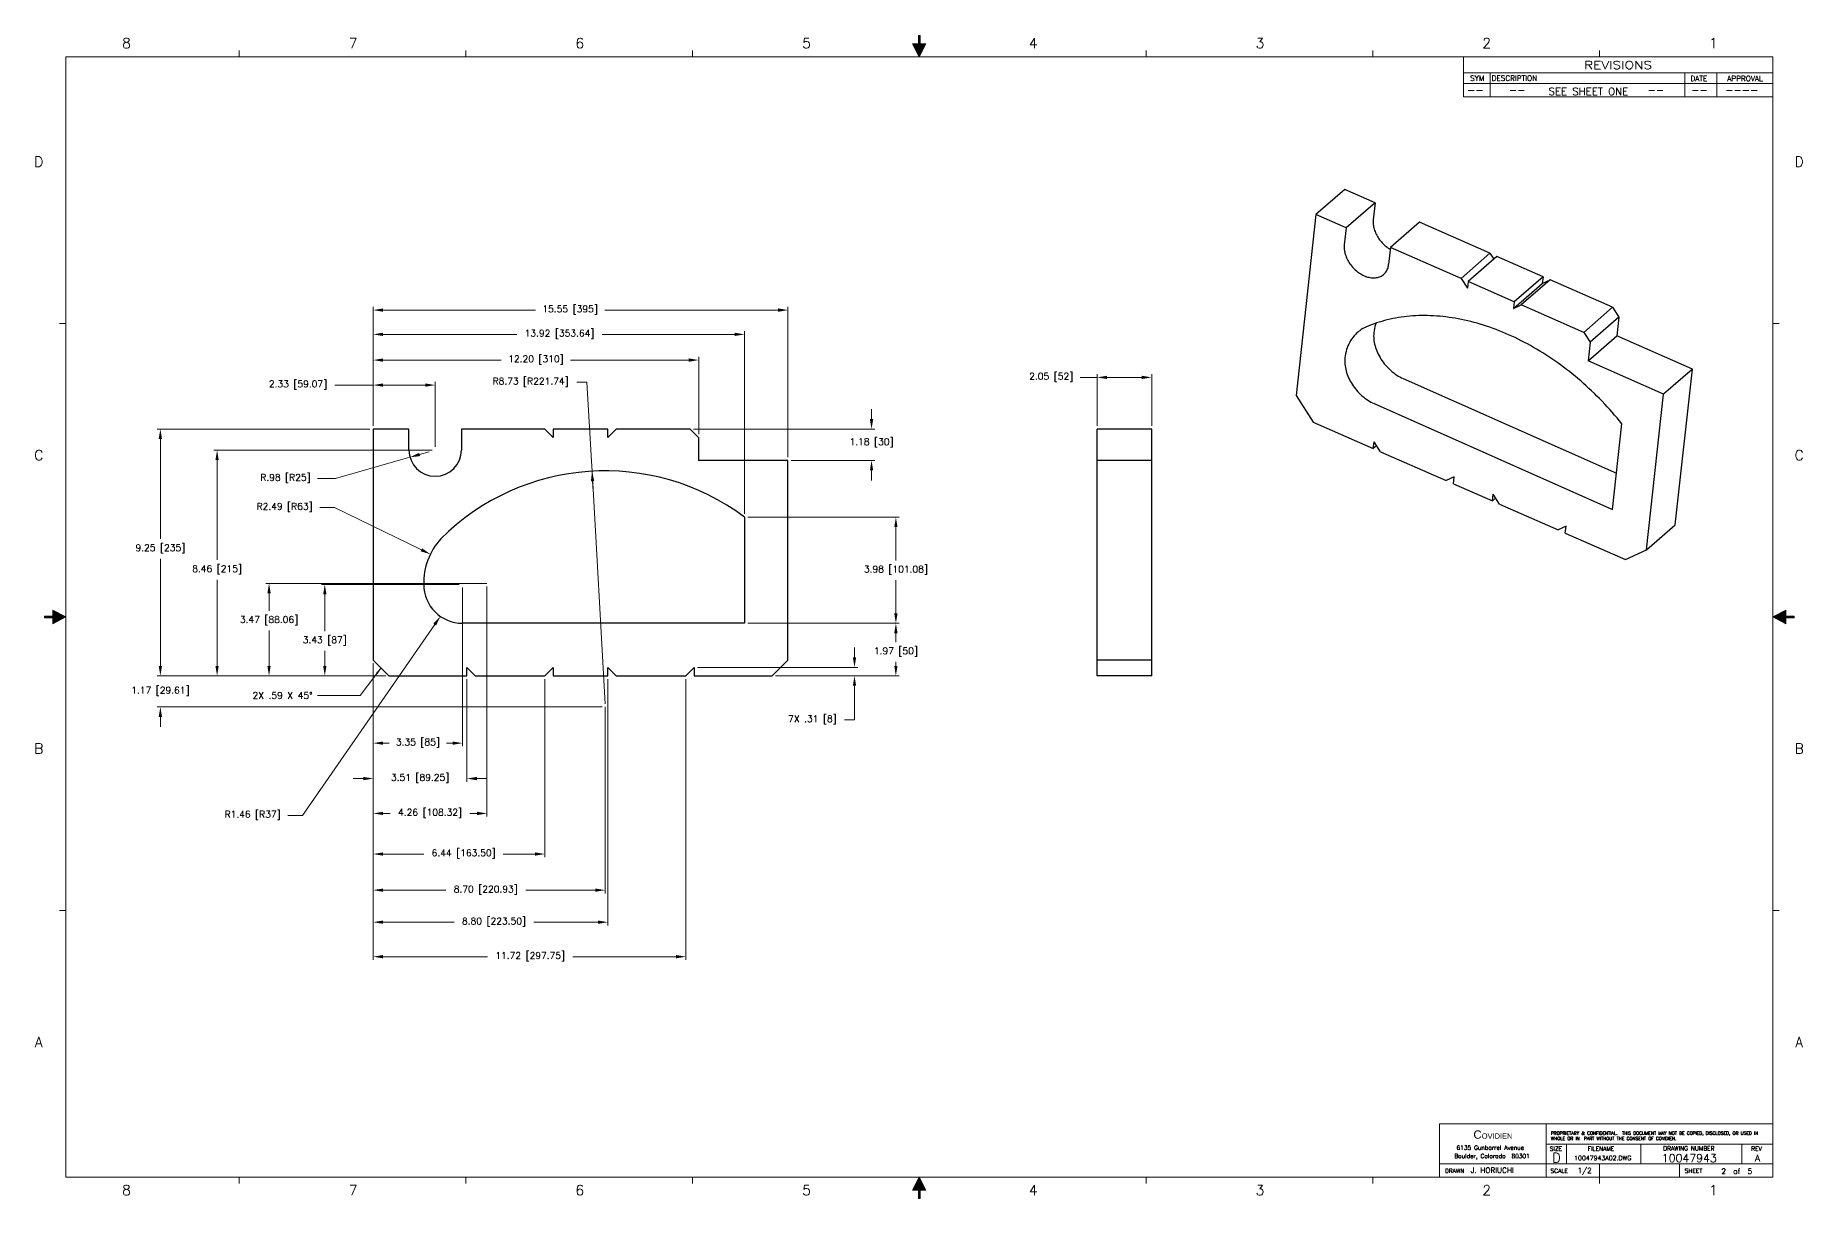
# Model space of a CAD drawing. Header units: inches. Extents: x -0.1 to 33.1, y 0.1 to 21.9.
import ezdxf
from ezdxf.enums import TextEntityAlignment as Align

# ---------------------------------------------------------------- set-up
doc = ezdxf.new("R2010")
doc.units = ezdxf.units.IN
doc.header["$LTSCALE"] = 1.87
doc.header["$MEASUREMENT"] = 0
doc.header["$PDMODE"] = 3
doc.header["$PDSIZE"] = 0.3125
doc.layers.get('0').update_dxf_attribs({"linetype": 'CONTINUOUS'})
doc.layers.get('Defpoints').update_dxf_attribs({"linetype": 'CONTINUOUS'})
for name, color, linetype in [('DIM', 7, 'CONTINUOUS'), ('DRAW', 4, 'CONTINUOUS'), ('OBJECT', 5, 'CONTINUOUS')]:
    doc.layers.add(name, color=color, linetype=linetype)
doc.styles.add('ROMANS', font='ROMANS.shx')
doc.styles.add('SIMPLEX', font='SIMPLEX')
doc.styles.get("Standard").update_dxf_attribs({"font": 'txt', "width": 0.8})
doc.styles.add('TB', font='SAS_____.PFB')
doc.dimstyles.get("Standard").update_dxf_attribs({"dimtxt": 0.15625, "dimasz": 0.1875, "dimexe": 0.18, "dimexo": 0.0625, "dimgap": 0.09, "dimtad": 0, "dimtih": 1, "dimtoh": 1, "dimzin": 4, "dimdsep": 46, "dimtxsty": 'Standard', "dimcen": 0.09, "dimadec": 0, "dimazin": 0, "dimtp": 0.01, "dimtm": 0.01, "dimtfac": 1, "dimtofl": 0, "dimtmove": 0, "dimatfit": 3, "dimfxl": 0, "dimtolj": 1, "dimtzin": 4, "dimarcsym": 0})

# ---------------------------------------------------------------- blocks, each defined once
blk = doc.blocks.new('PG-2')
at = {"layer": 'DIM', "style": 'ROMANS'}
for s, p in [('--', (-5.732, -0.691)), ('--', (-4.949, -0.69)), ('--', (-2.347, -0.69)), ('--', (-1.531, -0.69)), ('----', (-0.895, -0.689))]:
    blk.add_text(s, height=0.14, dxfattribs=at).set_placement(p)
blk.add_text('SEE SHEET ONE', height=0.14, dxfattribs=at).set_placement((-3.457, -0.72), align=Align.CENTER)
blk = doc.blocks.new('ANSI_D2')
at = {"layer": 'DIM', "lineweight": 0}
for p, q in [((26.7, 21.2), (32.5, 21.2)), ((26.7, 21.2), (32.5, 21.2)), ((26.7, 21), (32.5, 21)), ((26.7, 21), (32.5, 21)), ((27.2, 21.2), (27.2, 20.75)), ((27.2, 21.2), (27.2, 20.75)), ((30.85, 21.2), (30.85, 20.75)), ((30.85, 21.2), (30.85, 20.75)), ((31.45, 21.2), (31.45, 20.75)), ((31.45, 21.2), (31.45, 20.75))]:
    blk.add_line(p, q, dxfattribs=at)
at = {"layer": 'DRAW', "color": 5, "lineweight": 0}
for p, q in [((30.024, 1.12), (30.024, 0.75)), ((31.917, 1.12), (31.917, 0.75))]:
    blk.add_line(p, q, dxfattribs=at)
at = {"layer": 'OBJECT', "color": 5, "lineweight": 0}
for p, q in [((16.484, 21.902), (16.484, 21.741)), ((16.484, 21.902), (16.516, 21.902)), ((16.516, 21.902), (16.516, 21.741)), ((3.75, 21.5), (3.75, 21.62)), ((3.75, 21.5), (3.75, 21.62)), ((8, 21.5), (8, 21.62)), ((8, 21.5), (8, 21.62)), ((8, 21.5), (8, 21.62)), ((8, 21.5), (8, 21.62)), ((12.25, 21.5), (12.25, 21.62)), ((12.25, 21.5), (12.25, 21.62)), ((16.5, 21.5), (16.375, 21.741)), ((16.375, 21.741), (16.484, 21.741)), ((16.5, 21.806), (16.5, 21.5)), ((16.5, 21.5), (16.5, 21.806)), ((16.5, 21.5), (16.625, 21.741)), ((16.5, 21.62), (16.5, 21.5)), ((16.5, 21.62), (16.5, 21.5)), ((16.516, 21.741), (16.625, 21.741)), ((20.75, 21.5), (20.75, 21.62)), ((20.75, 21.5), (20.75, 21.62)), ((25, 21.5), (25, 21.62)), ((25, 21.5), (25, 21.62)), ((29.25, 21.5), (29.25, 21.62)), ((29.25, 21.5), (29.25, 21.62)), ((32.5, 21.5), (0.5, 21.5)), ((32.5, 21.5), (0.5, 21.5)), ((0.5, 21.5), (0.5, 0.5)), ((0.5, 21.5), (0.5, 0.5)), ((26.7, 21.5), (26.7, 20.75)), ((26.7, 21.5), (26.7, 20.75)), ((32.5, 0.5), (32.5, 21.5)), ((32.5, 0.5), (32.5, 21.5)), ((26.7, 20.75), (32.5, 20.75)), ((26.7, 20.75), (32.5, 20.75)), ((0.38, 16.5), (0.5, 16.5)), ((0.38, 16.5), (0.5, 16.5)), ((32.5, 16.5), (32.62, 16.5)), ((32.5, 16.5), (32.62, 16.5)), ((0.098, 11.016), (0.259, 11.016)), ((0.098, 11.016), (0.098, 10.984)), ((0.098, 10.984), (0.259, 10.984)), ((0.194, 11), (0.5, 11)), ((0.5, 11), (0.194, 11)), ((0.5, 11), (0.259, 11.125)), ((0.259, 11.125), (0.259, 11.016)), ((0.5, 11), (0.259, 10.875)), ((0.259, 10.984), (0.259, 10.875)), ((0.38, 11), (0.5, 11)), ((32.5, 11), (32.741, 11.125)), ((32.62, 11), (32.5, 11)), ((32.806, 11), (32.5, 11)), ((32.5, 11), (32.806, 11)), ((32.5, 11), (32.741, 10.875)), ((32.741, 11.125), (32.741, 11.016)), ((32.902, 11.016), (32.741, 11.016)), ((32.902, 10.984), (32.741, 10.984)), ((32.741, 10.984), (32.741, 10.875)), ((32.902, 11.016), (32.902, 10.984)), ((0.38, 5.5), (0.5, 5.5)), ((0.38, 5.5), (0.5, 5.5)), ((32.5, 5.5), (32.62, 5.5)), ((32.5, 5.5), (32.62, 5.5)), ((26.25, 1.5), (32.5, 1.5)), ((26.25, 1.5), (26.25, 0.5)), ((28.25, 1.5), (28.25, 0.5)), ((28.25, 1.12), (32.5, 1.12)), ((28.63, 1.12), (28.63, 0.75)), ((26.25, 0.75), (32.5, 0.75)), ((29.25, 0.75), (29.25, 0.5)), ((30.75, 0.75), (30.75, 0.5)), ((0.5, 0.5), (32.5, 0.5)), ((0.5, 0.5), (32.5, 0.5)), ((3.75, 0.38), (3.75, 0.5)), ((3.75, 0.38), (3.75, 0.5)), ((8, 0.38), (8, 0.5)), ((8, 0.38), (8, 0.5)), ((8, 0.38), (8, 0.5)), ((8, 0.38), (8, 0.5)), ((12.25, 0.38), (12.25, 0.5)), ((12.25, 0.38), (12.25, 0.5)), ((16.5, 0.5), (16.375, 0.259)), ((16.5, 0.38), (16.5, 0.5)), ((16.5, 0.194), (16.5, 0.5)), ((16.5, 0.5), (16.5, 0.194)), ((16.5, 0.5), (16.625, 0.259)), ((20.75, 0.38), (20.75, 0.5)), ((20.75, 0.38), (20.75, 0.5)), ((25, 0.38), (25, 0.5)), ((25, 0.38), (25, 0.5)), ((29.25, 0.38), (29.25, 0.5)), ((29.25, 0.38), (29.25, 0.5)), ((16.375, 0.259), (16.484, 0.259)), ((16.484, 0.098), (16.484, 0.259)), ((16.484, 0.098), (16.516, 0.098)), ((16.516, 0.098), (16.516, 0.259)), ((16.516, 0.259), (16.625, 0.259))]:
    blk.add_line(p, q, dxfattribs=at)
for points in [[(16.484, 21.902), (16.516, 21.902), (16.516, 21.741)], [(16.484, 21.902), (16.484, 21.741), (16.516, 21.741)], [(16.375, 21.741), (16.5, 21.5), (16.484, 21.741)], [(16.625, 21.741), (16.5, 21.5), (16.484, 21.741)], [(0.098, 11.016), (0.098, 10.984), (0.259, 10.984)], [(0.098, 11.016), (0.259, 11.016), (0.259, 10.984)], [(0.259, 11.125), (0.5, 11), (0.259, 11.016)], [(0.259, 10.875), (0.5, 11), (0.259, 11.016)], [(32.741, 11.125), (32.5, 11), (32.741, 11.016)], [(32.741, 10.875), (32.5, 11), (32.741, 11.016)], [(32.902, 11.016), (32.902, 10.984), (32.741, 10.984)], [(32.902, 11.016), (32.741, 11.016), (32.741, 10.984)], [(16.375, 0.259), (16.5, 0.5), (16.484, 0.259)], [(16.625, 0.259), (16.5, 0.5), (16.484, 0.259)], [(16.484, 0.098), (16.516, 0.098), (16.516, 0.259)], [(16.484, 0.098), (16.484, 0.259), (16.516, 0.259)]]:
    blk.add_solid(points, dxfattribs=at)
at = {"layer": 'OBJECT', "lineweight": 0}
blk.add_blockref('PG-2', (32.5, 21.5), dxfattribs=at)
at = {"layer": 'DIM', "lineweight": 0, "style": 'SIMPLEX', "width": 1.25}
blk.add_text('REVISIONS', height=0.15, dxfattribs=at).set_placement((29.6, 21.271), align=Align.CENTER)
blk.add_text('REVISIONS', height=0.15, dxfattribs=at).set_placement((29.6, 21.271), align=Align.CENTER)
at = {"layer": 'DIM', "lineweight": 0, "style": 'ROMANS'}
for s, height, p in [('SYM  DESCRIPTION ', 0.1, (26.826, 21.049)), ('DATE', 0.1, (30.956, 21.043)), ('APPROVAL', 0.1, (31.646, 21.043)), ('6135 Gunbarrel Avenue', 0.08, (26.571, 1.015)), ('Boulder, Colorado  80301', 0.08, (26.531, 0.856))]:
    blk.add_text(s, height=height, dxfattribs=at).set_placement(p)
at = {"layer": 'DIM', "color": 7, "lineweight": 0, "style": 'SIMPLEX'}
for s, p in [('SIZE', (28.319, 0.993)), ('FILENAME', (29.031, 0.993)), ('REV', (32.096, 0.993)), ('DRAWN', (26.354, 0.579)), ('SCALE', (28.334, 0.579)), ('SHEET', (30.847, 0.579))]:
    blk.add_text(s, height=0.08, dxfattribs=at).set_placement(p)
blk.add_text('DRAWING NUMBER', height=0.08, dxfattribs=at).set_placement((30.926, 0.999), align=Align.CENTER)
at = {"layer": 'DIM', "lineweight": 0, "insert": (26.887, 1.377), "char_height": 0.156, "width": 0.743, "attachment_point": 1, "style": 'TB'}
blk.add_mtext('C\\H0.1;OVIDIEN', dxfattribs=at)
at = {"layer": 'DIM', "color": 1, "lineweight": 0, "insert": (28.34, 1.356), "char_height": 0.06, "width": 4.22832, "attachment_point": 1, "style": 'SIMPLEX'}
blk.add_mtext('PROPRIETARY & CONFIDENTIAL.  THIS DOCUMENT MAY NOT BE COPIED, DISCLOSED, OR USED IN WHOLE OR IN  PART WITHOUT THE CONSENT OF COVIDIEN.', dxfattribs=at)
at = {"layer": 'DIM', "lineweight": 0, "style": 'ROMANS'}
blk.add_attdef('DRAWN_BY', (26.838, 0.58), '', height=0.1, dxfattribs=at)
for tag, height, p in [('SCALE', 0.1, (28.973, 0.619)), ('FILE_REF', 0.0852, (29.312, 0.859)), ('DWG-NO', 0.15, (30.935, 0.858)), ('SHT_NO', 0.1, (31.825, 0.611)), ('REV', 0.125, (32.214, 0.858))]:
    blk.add_attdef(tag, text='', height=height, dxfattribs=at).set_placement(p, align=Align.MIDDLE)
at = {"layer": 'OBJECT', "color": 5, "lineweight": 0, "style": 'SIMPLEX'}
for s, height, p in [('8', 0.19, (1.636, 21.662)), ('8', 0.19, (1.636, 21.662)), ('7', 0.19, (5.886, 21.662)), ('7', 0.19, (5.886, 21.662)), ('6', 0.19, (10.136, 21.662)), ('6', 0.19, (10.136, 21.662)), ('5', 0.19, (14.386, 21.662)), ('5', 0.19, (14.386, 21.662)), ('4', 0.19, (18.636, 21.662)), ('4', 0.19, (18.636, 21.662)), ('3', 0.19, (22.886, 21.662)), ('3', 0.19, (22.886, 21.662)), ('2', 0.19, (27.136, 21.662)), ('2', 0.19, (27.136, 21.662)), ('1', 0.19, (31.386, 21.662)), ('1', 0.19, (31.386, 21.662)), ('D', 0.19, (-0.006, 19.439)), ('D', 0.19, (-0.006, 19.439)), ('D', 0.19, (32.994, 19.439)), ('D', 0.19, (32.994, 19.439)), ('C', 0.19, (-0.006, 13.939)), ('C', 0.19, (-0.006, 13.939)), ('C', 0.19, (32.994, 13.939)), ('C', 0.19, (32.994, 13.939)), ('B', 0.19, (-0.006, 8.439)), ('B', 0.19, (-0.006, 8.439)), ('B', 0.19, (32.994, 8.439)), ('B', 0.19, (32.994, 8.439)), ('A', 0.19, (-0.006, 2.939)), ('A', 0.19, (-0.006, 2.939)), ('A', 0.19, (32.994, 2.939)), ('A', 0.19, (32.994, 2.939)), ('D', 0.18, (28.444, 0.775)), ('8', 0.19, (1.636, 0.162)), ('8', 0.19, (1.636, 0.162)), ('7', 0.19, (5.886, 0.162)), ('7', 0.19, (5.886, 0.162)), ('6', 0.19, (10.136, 0.162)), ('6', 0.19, (10.136, 0.162)), ('5', 0.19, (14.386, 0.162)), ('5', 0.19, (14.386, 0.162)), ('4', 0.19, (18.636, 0.162)), ('4', 0.19, (18.636, 0.162)), ('3', 0.19, (22.886, 0.162)), ('3', 0.19, (22.886, 0.162)), ('2', 0.19, (27.136, 0.162)), ('2', 0.19, (27.136, 0.162)), ('1', 0.19, (31.386, 0.162)), ('1', 0.19, (31.386, 0.162))]:
    blk.add_text(s, height=height, dxfattribs=at).set_placement(p, align=Align.CENTER)
blk = doc.blocks.new('*D2')
at = {"layer": 'Defpoints', "color": 0, "lineweight": 0}
for p in [(14.038, 16.753), (6.262, 14.523), (14.038, 13.933)]:
    blk.add_point(p, dxfattribs=at)
at = {"layer": 'DIM', "color": 0, "lineweight": 0}
for p, q in [((6.262, 14.583), (6.262, 16.813)), ((6.449, 16.753), (9.304, 16.753)), ((13.851, 16.753), (10.603, 16.753)), ((14.038, 13.993), (14.038, 16.813))]:
    blk.add_line(p, q, dxfattribs=at)
for points in [[(6.449, 16.784), (6.449, 16.721), (6.262, 16.753)], [(13.851, 16.784), (13.851, 16.721), (14.038, 16.753)]]:
    blk.add_solid(points, dxfattribs=at)
at = {"layer": 'DIM', "color": 0, "lineweight": 0, "insert": (9.954, 16.753), "char_height": 0.125, "attachment_point": 5, "style": 'ROMANS'}
blk.add_mtext('\\A1;15.55 [395]', dxfattribs=at)
blk = doc.blocks.new('*D3')
at = {"layer": 'Defpoints', "color": 0, "lineweight": 0}
for p in [(2.273, 14.523), (6.262, 14.523), (6.558, 9.897)]:
    blk.add_point(p, dxfattribs=at)
at = {"layer": 'DIM', "color": 0, "lineweight": 0}
for p, q in [((6.202, 14.523), (2.213, 14.523)), ((2.273, 14.336), (2.273, 12.463)), ((2.273, 10.084), (2.273, 12.093)), ((6.498, 9.897), (2.213, 9.897))]:
    blk.add_line(p, q, dxfattribs=at)
for points in [[(2.241, 14.336), (2.304, 14.336), (2.273, 14.523)], [(2.241, 10.084), (2.304, 10.084), (2.273, 9.897)]]:
    blk.add_solid(points, dxfattribs=at)
at = {"layer": 'DIM', "color": 0, "lineweight": 0, "insert": (2.273, 12.278), "char_height": 0.125, "attachment_point": 5, "style": 'ROMANS'}
blk.add_mtext('\\A1;9.25 [235]', dxfattribs=at)
blk = doc.blocks.new('*D4')
at = {"layer": 'Defpoints', "color": 0, "lineweight": 0}
for p in [(3.336, 14.13), (7.425, 14.13), (6.558, 9.897)]:
    blk.add_point(p, dxfattribs=at)
at = {"layer": 'DIM', "color": 0, "lineweight": 0}
for p, q in [((7.365, 14.13), (3.276, 14.13)), ((3.336, 13.943), (3.336, 12.069)), ((3.336, 10.084), (3.336, 11.699)), ((6.498, 9.897), (3.276, 9.897))]:
    blk.add_line(p, q, dxfattribs=at)
for points in [[(3.305, 13.943), (3.367, 13.943), (3.336, 14.13)], [(3.305, 10.084), (3.367, 10.084), (3.336, 9.897)]]:
    blk.add_solid(points, dxfattribs=at)
at = {"layer": 'DIM', "color": 0, "lineweight": 0, "insert": (3.336, 11.884), "char_height": 0.125, "attachment_point": 5, "style": 'ROMANS'}
blk.add_mtext('\\A1;8.46 [215]', dxfattribs=at)
blk = doc.blocks.new('*D5')
at = {"layer": 'Defpoints', "color": 0, "lineweight": 0}
for p in [(5.355, 11.61), (7.937, 11.61), (6.558, 9.897)]:
    blk.add_point(p, dxfattribs=at)
at = {"layer": 'DIM', "color": 0, "lineweight": 0}
for p, q in [((7.877, 11.61), (5.295, 11.61)), ((5.355, 11.423), (5.355, 10.737)), ((5.355, 10.084), (5.355, 10.366)), ((6.498, 9.897), (5.295, 9.897))]:
    blk.add_line(p, q, dxfattribs=at)
for points in [[(5.324, 11.423), (5.387, 11.423), (5.355, 11.61)], [(5.324, 10.084), (5.387, 10.084), (5.355, 9.897)]]:
    blk.add_solid(points, dxfattribs=at)
at = {"layer": 'DIM', "color": 0, "lineweight": 0, "insert": (5.355, 10.551), "char_height": 0.125, "attachment_point": 5, "style": 'ROMANS'}
blk.add_mtext('\\A1;3.43 [87]', dxfattribs=at)
blk = doc.blocks.new('*D6')
at = {"layer": 'Defpoints', "color": 0, "lineweight": 0}
for p in [(4.31, 11.631), (8.455, 11.631), (6.558, 9.897)]:
    blk.add_point(p, dxfattribs=at)
at = {"layer": 'DIM', "color": 0, "lineweight": 0}
for p, q in [((8.395, 11.631), (4.25, 11.631)), ((4.31, 11.444), (4.31, 11.118)), ((4.31, 10.084), (4.31, 10.747)), ((6.498, 9.897), (4.25, 9.897))]:
    blk.add_line(p, q, dxfattribs=at)
for points in [[(4.279, 11.444), (4.341, 11.444), (4.31, 11.631)], [(4.279, 10.084), (4.341, 10.084), (4.31, 9.897)]]:
    blk.add_solid(points, dxfattribs=at)
at = {"layer": 'DIM', "color": 0, "lineweight": 0, "insert": (4.31, 10.932), "char_height": 0.125, "attachment_point": 5, "style": 'ROMANS'}
blk.add_mtext('\\A1;3.47 [88.06]', dxfattribs=at)
blk = doc.blocks.new('*D7')
at = {"layer": 'Defpoints', "color": 0, "lineweight": 0}
for p in [(7.937, 11.61), (6.262, 10.193), (7.937, 8.636)]:
    blk.add_point(p, dxfattribs=at)
at = {"layer": 'DIM', "color": 0, "lineweight": 0}
for p, q in [((7.937, 11.55), (7.937, 8.576)), ((6.262, 10.133), (6.262, 8.576)), ((6.449, 8.636), (6.56, 8.636)), ((7.75, 8.636), (7.639, 8.636))]:
    blk.add_line(p, q, dxfattribs=at)
for points in [[(6.449, 8.667), (6.449, 8.604), (6.262, 8.636)], [(7.75, 8.667), (7.75, 8.604), (7.937, 8.636)]]:
    blk.add_solid(points, dxfattribs=at)
at = {"layer": 'DIM', "color": 0, "lineweight": 0, "insert": (7.1, 8.636), "char_height": 0.125, "attachment_point": 5, "style": 'ROMANS'}
blk.add_mtext('\\A1;3.35 [85]', dxfattribs=at)
blk = doc.blocks.new('*D8')
at = {"layer": 'Defpoints', "color": 0, "lineweight": 0}
for p in [(8.395, 11.631), (6.262, 10.193), (8.395, 7.318)]:
    blk.add_point(p, dxfattribs=at)
at = {"layer": 'DIM', "color": 0, "lineweight": 0}
for p, q in [((8.395, 11.571), (8.395, 7.258)), ((6.262, 10.133), (6.262, 7.258)), ((6.449, 7.318), (6.581, 7.318)), ((8.208, 7.318), (8.076, 7.318))]:
    blk.add_line(p, q, dxfattribs=at)
for points in [[(6.449, 7.35), (6.449, 7.287), (6.262, 7.318)], [(8.208, 7.35), (8.208, 7.287), (8.395, 7.318)]]:
    blk.add_solid(points, dxfattribs=at)
at = {"layer": 'DIM', "color": 0, "lineweight": 0, "insert": (7.329, 7.318), "char_height": 0.125, "attachment_point": 5, "style": 'ROMANS'}
blk.add_mtext('\\A1;4.26 [108.32]', dxfattribs=at)
blk = doc.blocks.new('*D9')
at = {"layer": 'Defpoints', "color": 0, "lineweight": 0}
for p in [(6.262, 10.193), (8.019, 9.897), (8.019, 7.972)]:
    blk.add_point(p, dxfattribs=at)
at = {"layer": 'DIM', "color": 0, "lineweight": 0}
for p, q in [((6.262, 10.133), (6.262, 7.912)), ((8.019, 9.837), (8.019, 7.912)), ((6.075, 7.972), (5.888, 7.972)), ((8.206, 7.972), (8.393, 7.972))]:
    blk.add_line(p, q, dxfattribs=at)
for points in [[(6.075, 8.003), (6.075, 7.94), (6.262, 7.972)], [(8.206, 8.003), (8.206, 7.94), (8.019, 7.972)]]:
    blk.add_solid(points, dxfattribs=at)
at = {"layer": 'DIM', "color": 0, "lineweight": 0, "insert": (7.141, 7.972), "char_height": 0.125, "attachment_point": 5, "style": 'ROMANS'}
blk.add_mtext('\\A1;3.51 [89.25]', dxfattribs=at)
blk = doc.blocks.new('*D10')
at = {"layer": 'Defpoints', "color": 0, "lineweight": 0}
for p in [(6.262, 10.193), (9.481, 9.897), (9.481, 6.557)]:
    blk.add_point(p, dxfattribs=at)
at = {"layer": 'DIM', "color": 0, "lineweight": 0}
for p, q in [((6.262, 10.133), (6.262, 6.497)), ((9.481, 9.837), (9.481, 6.497)), ((6.449, 6.557), (7.213, 6.557)), ((9.294, 6.557), (8.702, 6.557))]:
    blk.add_line(p, q, dxfattribs=at)
for points in [[(6.449, 6.588), (6.449, 6.526), (6.262, 6.557)], [(9.294, 6.588), (9.294, 6.526), (9.481, 6.557)]]:
    blk.add_solid(points, dxfattribs=at)
at = {"layer": 'DIM', "color": 0, "lineweight": 0, "insert": (7.958, 6.557), "char_height": 0.125, "attachment_point": 5, "style": 'ROMANS'}
blk.add_mtext('\\A1;6.44 [163.50]', dxfattribs=at)
blk = doc.blocks.new('*D11')
at = {"layer": 'Defpoints', "color": 0, "lineweight": 0}
for p in [(6.262, 10.193), (10.662, 9.897), (10.662, 5.28)]:
    blk.add_point(p, dxfattribs=at)
at = {"layer": 'DIM', "color": 0, "lineweight": 0}
for p, q in [((6.262, 10.133), (6.262, 5.22)), ((10.662, 9.837), (10.662, 5.22)), ((6.449, 5.28), (7.78, 5.28)), ((10.475, 5.28), (9.275, 5.28))]:
    blk.add_line(p, q, dxfattribs=at)
for points in [[(6.449, 5.311), (6.449, 5.249), (6.262, 5.28)], [(10.475, 5.311), (10.475, 5.249), (10.662, 5.28)]]:
    blk.add_solid(points, dxfattribs=at)
at = {"layer": 'DIM', "color": 0, "lineweight": 0, "insert": (8.527, 5.28), "char_height": 0.125, "attachment_point": 5, "style": 'ROMANS'}
blk.add_mtext('\\A1;8.80 [223.50]', dxfattribs=at)
blk = doc.blocks.new('*D12')
at = {"layer": 'Defpoints', "color": 0, "lineweight": 0}
for p in [(6.262, 10.193), (12.124, 9.897), (12.124, 4.633)]:
    blk.add_point(p, dxfattribs=at)
at = {"layer": 'DIM', "color": 0, "lineweight": 0}
for p, q in [((6.262, 10.133), (6.262, 4.573)), ((12.124, 9.837), (12.124, 4.573)), ((6.449, 4.633), (8.407, 4.633)), ((11.937, 4.633), (10.003, 4.633))]:
    blk.add_line(p, q, dxfattribs=at)
for points in [[(6.449, 4.665), (6.449, 4.602), (6.262, 4.633)], [(11.937, 4.665), (11.937, 4.602), (12.124, 4.633)]]:
    blk.add_solid(points, dxfattribs=at)
at = {"layer": 'DIM', "color": 0, "lineweight": 0, "insert": (9.205, 4.633), "char_height": 0.125, "attachment_point": 5, "style": 'ROMANS'}
blk.add_mtext('\\A1;11.72 [297.75]', dxfattribs=at)
blk = doc.blocks.new('*D13')
at = {"layer": 'Defpoints', "color": 0, "lineweight": 0}
for p in [(13.224, 16.298), (6.262, 14.523), (13.224, 12.871)]:
    blk.add_point(p, dxfattribs=at)
at = {"layer": 'DIM', "color": 0, "lineweight": 0}
for p, q in [((6.262, 14.583), (6.262, 16.358)), ((6.449, 16.298), (8.958, 16.298)), ((13.037, 16.298), (10.555, 16.298)), ((13.224, 12.931), (13.224, 16.358))]:
    blk.add_line(p, q, dxfattribs=at)
for points in [[(6.449, 16.329), (6.449, 16.266), (6.262, 16.298)], [(13.037, 16.329), (13.037, 16.266), (13.224, 16.298)]]:
    blk.add_solid(points, dxfattribs=at)
at = {"layer": 'DIM', "color": 0, "lineweight": 0, "insert": (9.756, 16.298), "char_height": 0.125, "attachment_point": 5, "style": 'ROMANS'}
blk.add_mtext('\\A1;13.92 [353.64]', dxfattribs=at)
blk = doc.blocks.new('*D14')
at = {"layer": 'Defpoints', "color": 0, "lineweight": 0}
for p in [(6.262, 10.193), (10.612, 9.375), (10.612, 5.88)]:
    blk.add_point(p, dxfattribs=at)
at = {"layer": 'DIM', "color": 0, "lineweight": 0}
for p, q in [((6.262, 10.133), (6.262, 5.82)), ((10.612, 9.315), (10.612, 5.82)), ((6.449, 5.88), (7.626, 5.88)), ((10.425, 5.88), (9.121, 5.88))]:
    blk.add_line(p, q, dxfattribs=at)
for points in [[(6.449, 5.911), (6.449, 5.849), (6.262, 5.88)], [(10.425, 5.911), (10.425, 5.849), (10.612, 5.88)]]:
    blk.add_solid(points, dxfattribs=at)
at = {"layer": 'DIM', "color": 0, "lineweight": 0, "insert": (8.373, 5.88), "char_height": 0.125, "attachment_point": 5, "style": 'ROMANS'}
blk.add_mtext('\\A1;8.70 [220.93]', dxfattribs=at)
blk = doc.blocks.new('*D15')
at = {"layer": 'Defpoints', "color": 0, "lineweight": 0}
for p in [(12.281, 10.055), (15.285, 10.055), (13.743, 9.897)]:
    blk.add_point(p, dxfattribs=at)
at = {"layer": 'DIM', "color": 0, "lineweight": 0}
for p, q in [((15.285, 10.242), (15.285, 10.429)), ((12.341, 10.055), (15.345, 10.055)), ((13.803, 9.897), (15.345, 9.897)), ((15.285, 9.71), (15.285, 9.072)), ((15.285, 9.072), (15.098, 9.072))]:
    blk.add_line(p, q, dxfattribs=at)
for points in [[(15.254, 10.242), (15.316, 10.242), (15.285, 10.055)], [(15.254, 9.71), (15.316, 9.71), (15.285, 9.897)]]:
    blk.add_solid(points, dxfattribs=at)
at = {"layer": 'DIM', "color": 0, "lineweight": 0, "insert": (14.496, 9.072), "char_height": 0.125, "attachment_point": 5, "style": 'ROMANS'}
blk.add_mtext('\\A1;7X .31 [8]', dxfattribs=at)
blk = doc.blocks.new('*D16')
at = {"layer": 'Defpoints', "color": 0, "lineweight": 0}
for p in [(13.224, 10.882), (16.061, 10.882), (13.743, 9.897)]:
    blk.add_point(p, dxfattribs=at)
at = {"layer": 'DIM', "color": 0, "lineweight": 0}
for p, q in [((13.284, 10.882), (16.121, 10.882)), ((16.061, 10.695), (16.061, 10.531)), ((16.061, 10.084), (16.061, 10.16)), ((13.803, 9.897), (16.121, 9.897))]:
    blk.add_line(p, q, dxfattribs=at)
for points in [[(16.03, 10.695), (16.092, 10.695), (16.061, 10.882)], [(16.03, 10.084), (16.092, 10.084), (16.061, 9.897)]]:
    blk.add_solid(points, dxfattribs=at)
at = {"layer": 'DIM', "color": 0, "lineweight": 0, "insert": (16.061, 10.345), "char_height": 0.125, "attachment_point": 5, "style": 'ROMANS'}
blk.add_mtext('\\A1;1.97 [50]', dxfattribs=at)
blk = doc.blocks.new('*D17')
at = {"layer": 'Defpoints', "color": 0, "lineweight": 0}
for p in [(13.224, 12.871), (16.061, 12.871), (13.224, 10.882)]:
    blk.add_point(p, dxfattribs=at)
at = {"layer": 'DIM', "color": 0, "lineweight": 0}
for p, q in [((13.284, 12.871), (16.121, 12.871)), ((16.061, 12.684), (16.061, 12.062)), ((16.061, 11.069), (16.061, 11.691)), ((13.284, 10.882), (16.121, 10.882))]:
    blk.add_line(p, q, dxfattribs=at)
for points in [[(16.03, 12.684), (16.092, 12.684), (16.061, 12.871)], [(16.03, 11.069), (16.092, 11.069), (16.061, 10.882)]]:
    blk.add_solid(points, dxfattribs=at)
at = {"layer": 'DIM', "color": 0, "lineweight": 0, "insert": (16.061, 11.877), "char_height": 0.125, "attachment_point": 5, "style": 'ROMANS'}
blk.add_mtext('\\A1;3.98 [101.08]', dxfattribs=at)
blk = doc.blocks.new('*D18')
at = {"layer": 'Defpoints', "color": 0, "lineweight": 0}
for p in [(7.425, 15.347), (6.262, 14.523), (7.425, 14.13)]:
    blk.add_point(p, dxfattribs=at)
at = {"layer": 'DIM', "color": 0, "lineweight": 0}
for p, q in [((6.262, 15.347), (5.541, 15.347)), ((6.262, 14.583), (6.262, 15.407)), ((7.238, 15.347), (6.449, 15.347)), ((7.425, 14.19), (7.425, 15.407))]:
    blk.add_line(p, q, dxfattribs=at)
for points in [[(6.449, 15.378), (6.449, 15.316), (6.262, 15.347)], [(7.238, 15.378), (7.238, 15.316), (7.425, 15.347)]]:
    blk.add_solid(points, dxfattribs=at)
at = {"layer": 'DIM', "color": 0, "lineweight": 0, "insert": (4.853, 15.347), "char_height": 0.125, "attachment_point": 5, "style": 'ROMANS'}
blk.add_mtext('\\A1;2.33 [59.07]', dxfattribs=at)
blk = doc.blocks.new('*D19')
at = {"layer": 'Defpoints', "color": 0, "lineweight": 0}
for p in [(6.558, 9.897), (2.273, 9.315), (10.612, 9.315)]:
    blk.add_point(p, dxfattribs=at)
at = {"layer": 'DIM', "color": 0, "lineweight": 0}
for p, q in [((2.273, 10.084), (2.273, 10.271)), ((6.498, 9.897), (2.213, 9.897)), ((10.552, 9.315), (2.213, 9.315)), ((2.273, 9.128), (2.273, 8.941))]:
    blk.add_line(p, q, dxfattribs=at)
for points in [[(2.241, 10.084), (2.304, 10.084), (2.273, 9.897)], [(2.241, 9.128), (2.304, 9.128), (2.273, 9.315)]]:
    blk.add_solid(points, dxfattribs=at)
at = {"layer": 'DIM', "color": 0, "lineweight": 0, "insert": (2.273, 9.606), "char_height": 0.125, "attachment_point": 5, "style": 'ROMANS'}
blk.add_mtext('\\A1;1.17 [29.61]', dxfattribs=at)
blk = doc.blocks.new('*D20')
at = {"layer": 'Defpoints', "color": 0, "lineweight": 0}
for p in [(10.365, 13.732), (10.612, 9.375)]:
    blk.add_point(p, dxfattribs=at)
at = {"layer": 'DIM', "color": 0, "lineweight": 0}
for p, q in [((10.083, 15.4), (10.27, 15.4)), ((10.27, 15.4), (10.354, 13.919)), ((10.365, 13.732), (10.354, 13.919)), ((10.612, 9.375), (10.365, 13.732)), ((10.375, 13.546), (10.386, 13.359))]:
    blk.add_line(p, q, dxfattribs=at)
blk.add_solid([(10.406, 13.548), (10.344, 13.544), (10.365, 13.732)], dxfattribs=at)
at = {"layer": 'DIM', "color": 0, "lineweight": 0, "insert": (9.213, 15.4), "char_height": 0.125, "attachment_point": 5, "style": 'ROMANS'}
blk.add_mtext('\\A1;R8.73 [R221.74]', dxfattribs=at)
blk = doc.blocks.new('*D21')
at = {"layer": 'Defpoints', "color": 0, "lineweight": 0}
for p in [(7.937, 11.61), (7.522, 11.011)]:
    blk.add_point(p, dxfattribs=at)
at = {"layer": 'DIM', "color": 0, "lineweight": 0}
for p, q in [((4.937, 7.281), (7.416, 10.858)), ((4.664, 7.281), (4.937, 7.281))]:
    blk.add_line(p, q, dxfattribs=at)
blk.add_solid([(7.39, 10.875), (7.441, 10.84), (7.522, 11.011)], dxfattribs=at)
at = {"layer": 'DIM', "color": 0, "lineweight": 0, "insert": (4.002, 7.281), "char_height": 0.125, "attachment_point": 5, "style": 'ROMANS'}
blk.add_mtext('\\A1;R1.46 [R37]', dxfattribs=at)
blk = doc.blocks.new('*D22')
at = {"layer": 'Defpoints', "color": 0, "lineweight": 0}
for p in [(7.335, 12.177), (8.455, 11.631)]:
    blk.add_point(p, dxfattribs=at)
at = {"layer": 'DIM', "color": 0, "lineweight": 0}
for p, q in [((5.264, 13.053), (5.538, 13.053)), ((5.538, 13.053), (7.167, 12.259))]:
    blk.add_line(p, q, dxfattribs=at)
blk.add_solid([(7.18, 12.287), (7.153, 12.231), (7.335, 12.177)], dxfattribs=at)
at = {"layer": 'DIM', "color": 0, "lineweight": 0, "insert": (4.602, 13.053), "char_height": 0.125, "attachment_point": 5, "style": 'ROMANS'}
blk.add_mtext('\\A1;R2.49 [R63]', dxfattribs=at)
blk = doc.blocks.new('*D23')
at = {"layer": 'Defpoints', "color": 0, "lineweight": 0}
for p in [(6.952, 13.994), (7.425, 14.13)]:
    blk.add_point(p, dxfattribs=at)
at = {"layer": 'DIM', "color": 0, "lineweight": 0}
for p, q in [((5.556, 13.595), (6.772, 13.943)), ((6.952, 13.994), (6.772, 13.943)), ((7.132, 14.046), (7.312, 14.097)), ((5.22, 13.595), (5.556, 13.595))]:
    blk.add_line(p, q, dxfattribs=at)
blk.add_solid([(7.123, 14.076), (7.14, 14.016), (6.952, 13.994)], dxfattribs=at)
at = {"layer": 'DIM', "color": 0, "lineweight": 0, "insert": (4.618, 13.595), "char_height": 0.125, "attachment_point": 5, "style": 'ROMANS'}
blk.add_mtext('\\A1;R.98 [R25]', dxfattribs=at)
blk = doc.blocks.new('*D24')
at = {"layer": 'Defpoints', "color": 0, "lineweight": 0}
for p in [(20.857, 15.491), (19.834, 14.523), (20.857, 14.523)]:
    blk.add_point(p, dxfattribs=at)
at = {"layer": 'DIM', "color": 0, "lineweight": 0}
for p, q in [((19.834, 15.491), (19.513, 15.491)), ((19.834, 14.583), (19.834, 15.551)), ((20.67, 15.491), (20.021, 15.491)), ((20.857, 14.583), (20.857, 15.551))]:
    blk.add_line(p, q, dxfattribs=at)
for points in [[(20.021, 15.522), (20.021, 15.46), (19.834, 15.491)], [(20.67, 15.522), (20.67, 15.46), (20.857, 15.491)]]:
    blk.add_solid(points, dxfattribs=at)
at = {"layer": 'DIM', "color": 0, "lineweight": 0, "insert": (18.973, 15.491), "char_height": 0.125, "attachment_point": 5, "style": 'ROMANS'}
blk.add_mtext('\\A1;2.05 [52]', dxfattribs=at)
blk = doc.blocks.new('*D26')
at = {"layer": 'Defpoints', "color": 0, "lineweight": 0}
for p in [(12.364, 15.816), (6.262, 14.523), (12.364, 14.366)]:
    blk.add_point(p, dxfattribs=at)
at = {"layer": 'DIM', "color": 0, "lineweight": 0}
for p, q in [((6.262, 14.583), (6.262, 15.876)), ((6.449, 15.816), (8.663, 15.816)), ((12.177, 15.816), (9.963, 15.816)), ((12.364, 14.426), (12.364, 15.876))]:
    blk.add_line(p, q, dxfattribs=at)
for points in [[(6.449, 15.847), (6.449, 15.784), (6.262, 15.816)], [(12.177, 15.847), (12.177, 15.784), (12.364, 15.816)]]:
    blk.add_solid(points, dxfattribs=at)
at = {"layer": 'DIM', "color": 0, "lineweight": 0, "insert": (9.313, 15.816), "char_height": 0.125, "attachment_point": 5, "style": 'ROMANS'}
blk.add_mtext('\\A1;12.20 [310]', dxfattribs=at)
blk = doc.blocks.new('*D27')
at = {"layer": 'Defpoints', "color": 0, "lineweight": 0}
for p in [(12.206, 14.523), (15.605, 14.523), (14.038, 13.933)]:
    blk.add_point(p, dxfattribs=at)
at = {"layer": 'DIM', "color": 0, "lineweight": 0}
for p, q in [((15.605, 14.71), (15.605, 14.897)), ((12.266, 14.523), (15.665, 14.523)), ((14.098, 13.933), (15.665, 13.933)), ((15.605, 13.746), (15.605, 13.559))]:
    blk.add_line(p, q, dxfattribs=at)
for points in [[(15.573, 14.71), (15.636, 14.71), (15.605, 14.523)], [(15.573, 13.746), (15.636, 13.746), (15.605, 13.933)]]:
    blk.add_solid(points, dxfattribs=at)
at = {"layer": 'DIM', "color": 0, "lineweight": 0, "insert": (15.605, 14.265), "char_height": 0.125, "attachment_point": 5, "style": 'ROMANS'}
blk.add_mtext('\\A1;1.18 [30]', dxfattribs=at)

msp = doc.modelspace()

# ---------------------------------------------------------------- linework, layer by layer
at = {"layer": 'DRAW', "linetype": 'Continuous'}
for p, q in [((24.4768, 19.0134), (23.9354, 18.5427)), ((25.0432, 18.7642), (24.4768, 19.0134)), ((25.0432, 18.7642), (24.5018, 18.2935)), ((25.0432, 18.7642), (25.0085, 18.4465)), ((23.9354, 18.5427), (23.5642, 15.1488)), ((24.5018, 18.2935), (23.9354, 18.5427)), ((24.5018, 18.2935), (24.4671, 17.9758)), ((25.8744, 18.3985), (25.333, 17.9279)), ((27.1962, 17.8171), (25.8744, 18.3985)), ((25.333, 17.9279), (25.2983, 17.6102)), ((26.6548, 17.3464), (25.333, 17.9279)), ((27.1962, 17.8171), (26.6548, 17.3464)), ((27.3292, 17.7586), (26.7878, 17.2879)), ((27.1962, 17.8171), (27.2679, 17.7053)), ((28.1927, 17.3787), (27.3292, 17.7586)), ((26.6548, 17.3464), (26.7739, 17.1608)), ((26.7878, 17.2879), (26.7739, 17.1608)), ((27.6513, 16.908), (26.7878, 17.2879)), ((27.6374, 16.7809), (28.1788, 17.2516)), ((28.1927, 17.3787), (27.6513, 16.908)), ((28.3257, 17.3202), (27.7843, 16.8495)), ((28.1927, 17.3787), (28.1788, 17.2516)), ((28.1788, 17.2516), (28.3257, 17.3202)), ((29.4975, 16.8047), (28.3257, 17.3202)), ((27.6513, 16.908), (27.6374, 16.7809)), ((27.6374, 16.7809), (27.7843, 16.8495)), ((28.9561, 16.334), (27.7843, 16.8495)), ((29.4975, 16.8047), (28.9561, 16.334)), ((29.6165, 16.6192), (29.0751, 16.1486)), ((29.4975, 16.8047), (29.6165, 16.6192)), ((29.6165, 16.6192), (29.5783, 16.2697)), ((28.9561, 16.334), (29.0751, 16.1486)), ((29.0369, 15.799), (29.5783, 16.2697)), ((30.9914, 15.648), (29.5783, 16.2697)), ((29.0751, 16.1486), (29.0369, 15.799)), ((30.45, 15.1774), (29.0369, 15.799)), ((30.9914, 15.648), (30.45, 15.1774)), ((30.6722, 12.7306), (30.9914, 15.648)), ((25.5692, 15.4704), (29.5672, 13.6957)), ((23.5642, 15.1488), (23.8818, 14.6538)), ((25.0278, 14.9998), (29.4931, 13.0176)), ((30.1309, 12.26), (30.45, 15.1774)), ((23.8818, 14.6538), (25.0108, 14.1571)), ((29.4931, 13.0176), (29.6687, 14.6234)), ((6.2625, 14.5234), (6.2625, 10.1926)), ((6.9331, 14.5234), (6.2625, 14.5234)), ((6.9331, 14.1297), (6.9331, 14.5234)), ((7.9173, 14.5234), (7.9173, 14.1297)), ((9.481, 14.5234), (7.9173, 14.5234)), ((9.6385, 14.3659), (9.481, 14.5234)), ((9.6385, 14.5234), (9.6385, 14.3659)), ((10.6621, 14.5234), (9.6385, 14.5234)), ((10.8196, 14.5234), (10.6621, 14.3659)), ((10.6621, 14.3659), (10.6621, 14.5234)), ((12.206, 14.5234), (10.8196, 14.5234)), ((12.3635, 14.3659), (12.206, 14.5234)), ((12.3635, 14.3659), (12.3635, 13.9328)), ((19.8338, 9.8974), (19.8338, 14.5234)), ((20.8574, 14.5234), (19.8338, 14.5234)), ((20.8574, 9.8974), (20.8574, 14.5234)), ((25.0108, 14.1571), (25.0247, 14.2842)), ((25.1438, 14.0986), (25.0247, 14.2842)), ((14.0381, 13.9328), (12.3635, 13.9328)), ((14.0381, 10.1926), (14.0381, 13.9328)), ((20.8574, 13.9328), (19.8338, 13.9328)), ((25.0721, 14.2104), (25.0108, 14.1571)), ((25.1438, 14.0986), (26.3782, 13.5556)), ((26.5251, 13.6242), (26.3782, 13.5556)), ((26.5112, 13.4971), (26.5251, 13.6242)), ((26.5112, 13.4971), (27.2427, 13.1753)), ((27.2427, 13.1753), (27.2566, 13.3024)), ((27.3757, 13.1168), (27.2566, 13.3024)), ((27.3039, 13.2286), (27.2427, 13.1753)), ((27.3757, 13.1168), (28.477, 12.6323)), ((13.224, 12.8714), (13.224, 10.8816)), ((28.6239, 12.7009), (28.477, 12.6323)), ((28.61, 12.5738), (28.6239, 12.7009)), ((30.1309, 12.26), (30.6722, 12.7306)), ((28.61, 12.5738), (29.7391, 12.0771)), ((29.7391, 12.0771), (30.1309, 12.26)), ((13.224, 10.8816), (7.9372, 10.8816)), ((6.2625, 10.1926), (6.5578, 9.8974)), ((8.0194, 10.0549), (8.1768, 9.8974)), ((8.0194, 9.8974), (8.0194, 10.0549)), ((9.481, 9.8974), (9.6385, 10.0549)), ((9.6385, 10.0549), (9.6385, 9.8974)), ((10.6621, 10.0549), (10.8196, 9.8974)), ((10.6621, 9.8974), (10.6621, 10.0549)), ((12.1237, 9.8974), (12.2812, 10.0549)), ((12.2812, 10.0549), (12.2812, 9.8974)), ((13.7428, 9.8974), (14.0381, 10.1926)), ((20.8574, 10.1926), (19.8338, 10.1926)), ((6.5578, 9.8974), (8.0194, 9.8974)), ((8.1768, 9.8974), (9.481, 9.8974)), ((9.6385, 9.8974), (10.6621, 9.8974)), ((10.8196, 9.8974), (12.1237, 9.8974)), ((12.2812, 9.8974), (13.7428, 9.8974)), ((20.8574, 9.8974), (19.8338, 9.8974))]:
    msp.add_line(p, q, dxfattribs=at)
for centre, radius, start, end in [((7.4252, 14.1297), 0.4921, 180, 360), ((10.6115, 9.3746), 4.3649, 53.23707, 134.91664), ((8.4549, 11.6308), 1.2462, 137.94609, 180.95729), ((7.9372, 11.61), 0.7283, 180, 270)]:
    msp.add_arc(centre, radius, start, end, dxfattribs=at)
for points, start_tangent, end_tangent in [([(25.0085, 18.4465), (25.0085, 18.3599), (25.0267, 18.2692), (25.0623, 18.1782), (25.1137, 18.0909), (25.1787, 18.0112), (25.2543, 17.9425), (25.3291, 17.8925)], (-0.1087402, -0.9940702), (0.8697047, -0.4935725)), ([(24.4671, 17.9758), (24.4671, 17.8893), (24.4853, 17.7985), (24.5209, 17.7075), (24.5723, 17.6202), (24.6373, 17.5405), (24.7129, 17.4718), (24.796, 17.4172), (24.8829, 17.379), (24.9698, 17.3588), (25.0529, 17.3577), (25.1285, 17.3756), (25.1934, 17.4117), (25.2055, 17.4216)], (-0.1087402, -0.9940702), (0.7544053, 0.6564089)), ([(25.2055, 17.4216), (25.2447, 17.4645), (25.2802, 17.5316), (25.2983, 17.6102)], (0.7544053, 0.6564089), (0.1087402, 0.9940702)), ([(29.6687, 14.6234), (29.3011, 15.0426), (28.8985, 15.4248), (28.4674, 15.7637), (28.0149, 16.0538), (27.5483, 16.2904), (27.0753, 16.4695), (26.6035, 16.5883), (26.1408, 16.6449), (25.6946, 16.6382), (25.2722, 16.5685), (24.8804, 16.4369)], (-0.6242575, 0.7812186), (-0.9176835, -0.3973121)), ([(24.7129, 16.3317), (24.6504, 16.2692), (24.568, 16.1502), (24.5105, 16.0116), (24.4794, 15.857)], (-0.7546429, -0.6561358), (-0.1087402, -0.9940702)), ([(24.8804, 16.4369), (24.7554, 16.3656), (24.7129, 16.3317)], (-0.9176835, -0.3973121), (-0.7546429, -0.6561358)), ([(25.0208, 16.3277), (25.0201, 16.2081), (25.0429, 16.0828), (25.0883, 15.9565), (25.1547, 15.834), (25.2395, 15.7201), (25.3395, 15.6191), (25.4508, 15.5348), (25.5692, 15.4704)], (-0.1087402, -0.9940702), (0.9139937, -0.4057283)), ([(25.0593, 16.5053), (25.0519, 16.4822), (25.0208, 16.3277)], (-0.3188984, -0.9477889), (-0.1087402, -0.9940702)), ([(24.4794, 15.857), (24.4787, 15.7375), (24.5015, 15.6122), (24.5469, 15.4858), (24.6133, 15.3634), (24.6981, 15.2495), (24.7981, 15.1484), (24.9094, 15.0641), (25.0278, 14.9998)], (-0.1087402, -0.9940702), (0.9139937, -0.4057283))]:
    msp.add_spline(points, degree=3, dxfattribs=dict(at, start_tangent=start_tangent, end_tangent=end_tangent))

# ---------------------------------------------------------------- block references
at = {"lineweight": 0}
msp.add_blockref('ANSI_D2', (0, 0), dxfattribs=at).add_auto_attribs({'DRAWN_BY': 'J. HORIUCHI', 'SCALE': '1/2', 'SHT_NO': '2  of  5', 'FILE_REF': '10047943A02.DWG', 'DWG-NO': '10047943', 'REV': 'A'})

# ---------------------------------------------------------------- texts
at = {"layer": 'DIM', "lineweight": 0, "insert": (5.1261, 9.5292), "char_height": 0.125, "attachment_point": 6, "style": 'ROMANS'}
msp.add_mtext('\\A1;2X .59 X 45%%D', dxfattribs=at)

# ---------------------------------------------------------------- dimensions: what is measured, and where the dimension line sits
at = {"layer": 'DIM', "lineweight": 0}
for base, p1, p2, picture, middle in [((14.0381, 16.7527), (6.2625, 14.5234), (14.0381, 13.9328), '*D2', (9.9536, 16.7527)), ((13.224, 16.2976), (6.2625, 14.5234), (13.224, 12.8714), '*D13', (9.7564, 16.2976)), ((20.8574, 15.4912), (19.8338, 14.5234), (20.8574, 14.5234), '*D24', (18.9735, 15.4912)), ((7.4252, 15.3471), (6.2625, 14.5234), (7.4252, 14.1297), '*D18', (4.8529, 15.3471)), ((9.481, 6.5573), (6.2625, 10.1926), (9.481, 9.8974), '*D10', (7.9577, 6.5573)), ((10.6621, 5.2799), (6.2625, 10.1926), (10.6621, 9.8974), '*D11', (8.5275, 5.2799)), ((12.1237, 4.6335), (6.2625, 10.1926), (12.1237, 9.8974), '*D12', (9.205, 4.6335)), ((10.6115, 5.8801), (6.2625, 10.1926), (10.6115, 9.3746), '*D14', (8.3735, 5.8801))]:
    dim = msp.add_linear_dim(base=base, p1=p1, p2=p2, dimstyle='Standard', override={"dimtxt": 0.125, "dimasz": 0.187, "dimexe": 0.06, "dimexo": 0.06, "dimlfac": 2, "dimdsep": 0, "dimtxsty": 'ROMANS', "dimcen": 0, "dimtp": 0, "dimtm": 0, "dimtzin": 0, "dimlwd": 0, "dimlwe": 0}, dxfattribs=at)
    dim.commit()
    dim.dimension.update_dxf_attribs({"geometry": picture, "text_midpoint": middle, "dimtype": 160})
for base, p1, p2, picture, middle in [((12.3635, 15.8156), (6.2625, 14.5234), (12.3635, 14.3659), '*D26', (9.313, 15.8156)), ((8.3949, 7.3184), (6.2625, 10.1926), (8.3949, 11.6308), '*D8', (7.3287, 7.3184)), ((7.9372, 8.6356), (6.2625, 10.1926), (7.9372, 11.61), '*D7', (7.0998, 8.6356)), ((8.0194, 7.9716), (6.2625, 10.1926), (8.0194, 9.8974), '*D9', (7.1409, 7.9716))]:
    dim = msp.add_linear_dim(base=base, p1=p1, p2=p2, dimstyle='Standard', override={"dimtxt": 0.125, "dimasz": 0.187, "dimexe": 0.06, "dimexo": 0.06, "dimlfac": 2, "dimdsep": 0, "dimtxsty": 'ROMANS', "dimcen": 0, "dimtp": 0, "dimtm": 0, "dimtzin": 0, "dimlwd": 0, "dimlwe": 0}, dxfattribs=at)
    dim.commit()
    dim.dimension.update_dxf_attribs({"geometry": picture, "text_midpoint": middle})
for center, mpoint, override, picture, middle in [((10.6115, 9.3746), (10.3646, 13.7325), {"dimtxt": 0.125, "dimasz": 0.187, "dimexe": 0.06, "dimexo": 0.06, "dimlfac": 2, "dimdsep": 0, "dimtxsty": 'ROMANS', "dimcen": 0.06, "dimtp": 0, "dimtm": 0, "dimtofl": 1, "dimtmove": 1, "dimtzin": 0, "dimlwd": 0, "dimlwe": 0}, '*D20', (10.2701, 15.4)), ((7.4252, 14.1297), (6.9521, 13.9942), {"dimtxt": 0.125, "dimasz": 0.187, "dimexe": 0.06, "dimexo": 0.06, "dimlfac": 2, "dimdsep": 0, "dimtxsty": 'ROMANS', "dimcen": 0, "dimtp": 0, "dimtm": 0, "dimtzin": 0, "dimlwd": 0, "dimlwe": 0}, '*D23', (4.6182, 13.5946)), ((8.4549, 11.6308), (7.3347, 12.1768), {"dimtxt": 0.125, "dimasz": 0.187, "dimexe": 0.06, "dimexo": 0.06, "dimlfac": 2, "dimdsep": 0, "dimtxsty": 'ROMANS', "dimcen": 0, "dimtp": 0, "dimtm": 0, "dimtzin": 0, "dimlwd": 0, "dimlwe": 0}, '*D22', (4.6025, 13.0526)), ((7.9372, 11.61), (7.5223, 11.0113), {"dimtxt": 0.125, "dimasz": 0.187, "dimexe": 0.06, "dimexo": 0.06, "dimlfac": 2, "dimdsep": 0, "dimtxsty": 'ROMANS', "dimcen": 0, "dimtp": 0, "dimtm": 0, "dimtzin": 0, "dimlwd": 0, "dimlwe": 0}, '*D21', (4.0021, 7.2812))]:
    dim = msp.add_radius_dim(center=center, mpoint=mpoint, dimstyle='Standard', override=override, dxfattribs=at)
    dim.commit()
    dim.dimension.update_dxf_attribs({"geometry": picture, "text_midpoint": middle, "dimtype": 164})
for base, p1, p2, override, picture, middle in [((15.6047, 14.5234), (14.0381, 13.9328), (12.206, 14.5234), {"dimtxt": 0.125, "dimasz": 0.187, "dimexe": 0.06, "dimexo": 0.06, "dimlfac": 2, "dimdsep": 0, "dimtxsty": 'ROMANS', "dimcen": 0, "dimtp": 0, "dimtm": 0, "dimtzin": 0, "dimlwd": 0, "dimlwe": 0}, '*D27', (15.6047, 14.2646)), ((2.2726, 14.5234), (6.5578, 9.8974), (6.2625, 14.5234), {"dimtxt": 0.125, "dimasz": 0.187, "dimexe": 0.06, "dimexo": 0.06, "dimlfac": 2, "dimdsep": 0, "dimtxsty": 'ROMANS', "dimcen": 0, "dimtp": 0, "dimtm": 0, "dimtzin": 0, "dimlwd": 0, "dimlwe": 0}, '*D3', (2.2726, 12.2778)), ((3.3358, 14.1297), (6.5578, 9.8974), (7.4252, 14.1297), {"dimtxt": 0.125, "dimasz": 0.187, "dimexe": 0.06, "dimexo": 0.06, "dimlfac": 2, "dimdsep": 0, "dimtxsty": 'ROMANS', "dimcen": 0, "dimtp": 0, "dimtm": 0, "dimtzin": 0, "dimlwd": 0, "dimlwe": 0}, '*D4', (3.3358, 11.8842)), ((4.3099, 11.6308), (6.5578, 9.8974), (8.4549, 11.6308), {"dimtxt": 0.125, "dimasz": 0.187, "dimexe": 0.06, "dimexo": 0.06, "dimlfac": 2, "dimdsep": 0, "dimtxsty": 'ROMANS', "dimcen": 0, "dimtp": 0, "dimtm": 0, "dimtzin": 0, "dimlwd": 0, "dimlwe": 0}, '*D6', (4.3099, 10.9324)), ((5.3554, 11.61), (6.5578, 9.8974), (7.9372, 11.61), {"dimtxt": 0.125, "dimasz": 0.187, "dimexe": 0.06, "dimexo": 0.06, "dimlfac": 2, "dimdsep": 0, "dimtxsty": 'ROMANS', "dimcen": 0, "dimtp": 0, "dimtm": 0, "dimtzin": 0, "dimlwd": 0, "dimlwe": 0}, '*D5', (5.3554, 10.5514)), ((16.0613, 10.8816), (13.7428, 9.8974), (13.224, 10.8816), {"dimtxt": 0.125, "dimasz": 0.187, "dimexe": 0.06, "dimexo": 0.06, "dimlfac": 2, "dimdsep": 0, "dimtxsty": 'ROMANS', "dimcen": 0, "dimtp": 0, "dimtm": 0, "dimtzin": 0, "dimlwd": 0, "dimlwe": 0}, '*D16', (16.0613, 10.3455)), ((2.2726, 9.3146), (6.5578, 9.8974), (10.6115, 9.3146), {"dimtxt": 0.125, "dimasz": 0.187, "dimexe": 0.06, "dimexo": 0.06, "dimlfac": 2, "dimdsep": 0, "dimtxsty": 'ROMANS', "dimcen": 0, "dimtp": 0, "dimtm": 0, "dimtzin": 0, "dimlwd": 0, "dimlwe": 0}, '*D19', (2.2726, 9.606)), ((15.28507, 10.05485), (13.74279, 9.89737), (12.28118, 10.05485), {"dimtxt": 0.125, "dimasz": 0.187, "dimexe": 0.06, "dimexo": 0.06, "dimlfac": 2, "dimdsep": 0, "dimpost": '7X <>', "dimtxsty": 'ROMANS', "dimcen": 0, "dimtp": 0, "dimtm": 0, "dimtzin": 0, "dimlwd": 0, "dimlwe": 0}, '*D15', (14.49616, 9.07216))]:
    dim = msp.add_linear_dim(base=base, p1=p1, p2=p2, angle=90, dimstyle='Standard', override=override, dxfattribs=at)
    dim.commit()
    dim.dimension.update_dxf_attribs({"geometry": picture, "text_midpoint": middle, "dimtype": 160})
dim = msp.add_linear_dim(base=(16.0613, 12.8714), p1=(13.224, 10.8816), p2=(13.224, 12.8714), angle=90, dimstyle='Standard', override={"dimtxt": 0.125, "dimasz": 0.187, "dimexe": 0.06, "dimexo": 0.06, "dimlfac": 2, "dimdsep": 0, "dimtxsty": 'ROMANS', "dimcen": 0, "dimtp": 0, "dimtm": 0, "dimtzin": 0, "dimlwd": 0, "dimlwe": 0}, dxfattribs=at)
dim.commit()
dim.dimension.update_dxf_attribs({"geometry": '*D17', "text_midpoint": (16.0613, 11.8765)})

# ---------------------------------------------------------------- leaders
at = {"layer": 'DIM', "lineweight": 0, "annotation_type": 0, "has_hookline": 1, "hookline_direction": 1, "text_width": 1.2798}
msp.add_leader([(6.4101, 10.045), (6.0153, 9.5292), (5.2161, 9.5292)], dimstyle='Standard', override={"dimtxt": 0.125, "dimasz": 0.125, "dimexe": 0.06, "dimexo": 0.06, "dimlfac": 2, "dimdsep": 0, "dimtxsty": 'ROMANS', "dimcen": 0, "dimtp": 0, "dimtm": 0, "dimtzin": 0, "dimlwd": 0, "dimlwe": 0}, dxfattribs=at)

doc.saveas('drawing.dxf')
